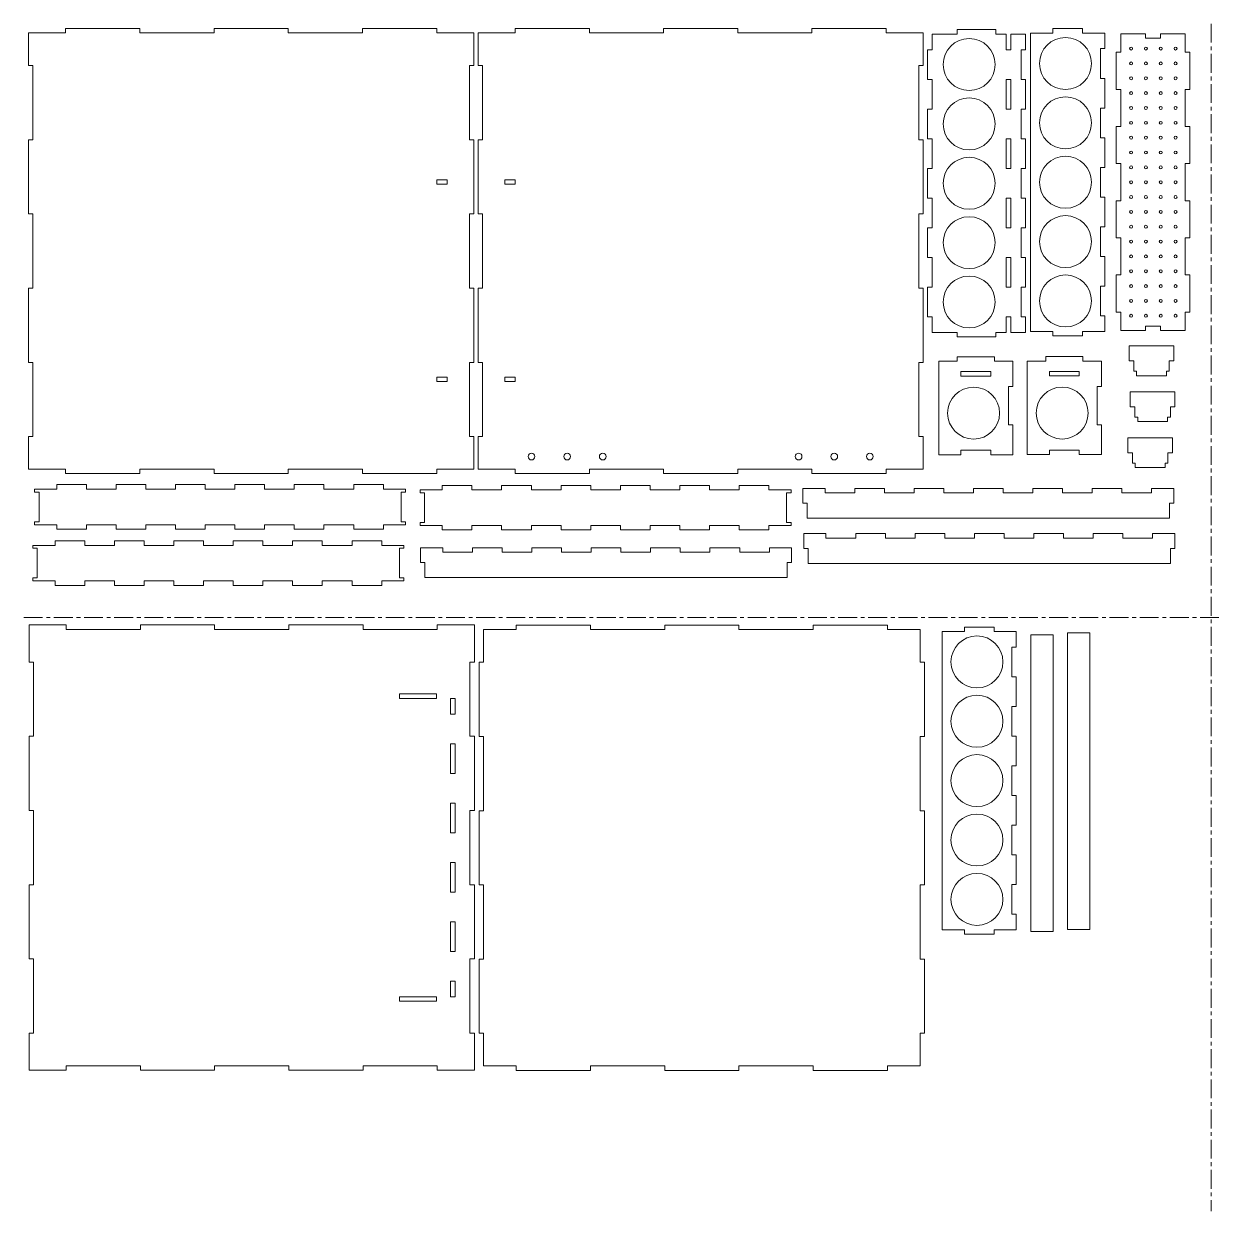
# Model space of a CAD drawing. Header units: millimetres. Extents: x 0 to 1600, y 0 to 800.
# Drawn here: x 0 to 802, y 0 to 800 of the extents above; entities that cross this region are included whole.
import ezdxf

# ---------------------------------------------------------------- set-up
doc = ezdxf.new("R2010")
doc.units = ezdxf.units.MM
doc.linetypes.add('CENTERX2', pattern=[20.32, 12.7, -2.54, 2.54, -2.54])

msp = doc.modelspace()

# ---------------------------------------------------------------- linework, layer by layer
at = {"color": 7, "linetype": 'Continuous', "lineweight": 15}
for p, q in [((28.18, 796.91), (28.18, 793.91)), ((78.18, 796.91), (28.18, 796.91)), ((78.18, 793.91), (78.18, 796.91)), ((128.18, 796.91), (128.18, 793.91)), ((178.18, 796.91), (128.18, 796.91)), ((178.18, 793.91), (178.18, 796.91)), ((228.18, 796.91), (228.18, 793.91)), ((278.18, 796.91), (228.18, 796.91)), ((278.18, 793.91), (278.18, 796.91)), ((331.01, 793.91), (331.01, 796.91)), ((331.01, 796.91), (381.01, 796.91)), ((381.01, 796.91), (381.01, 793.91)), ((431.01, 793.91), (431.01, 796.91)), ((431.01, 796.91), (481.01, 796.91)), ((481.01, 796.91), (481.01, 793.91)), ((531.01, 793.91), (531.01, 796.91)), ((531.01, 796.91), (581.01, 796.91)), ((581.01, 796.91), (581.01, 793.91)), ((628.91, 796.06), (628.91, 793.06)), ((654.91, 796.06), (628.91, 796.06)), ((654.91, 793.06), (654.91, 796.06)), ((693.29, 793.76), (693.29, 796.76)), ((713.29, 796.76), (693.29, 796.76)), ((713.29, 796.76), (713.29, 793.76)), ((28.18, 793.91), (3.18, 793.91)), ((3.18, 793.91), (3.18, 771.91)), ((128.18, 793.91), (78.18, 793.91)), ((228.18, 793.91), (178.18, 793.91)), ((303.18, 793.91), (278.18, 793.91)), ((303.18, 771.91), (303.18, 793.91)), ((306.01, 771.91), (306.01, 793.91)), ((306.01, 793.91), (331.01, 793.91)), ((381.01, 793.91), (431.01, 793.91)), ((481.01, 793.91), (531.01, 793.91)), ((581.01, 793.91), (606.01, 793.91)), ((606.01, 793.91), (606.01, 771.91)), ((611.91, 782.56), (611.91, 793.06)), ((628.91, 793.06), (611.91, 793.06)), ((661.91, 793.06), (654.91, 793.06)), ((661.91, 793.06), (661.91, 782.56)), ((664.91, 782.56), (664.91, 793.06)), ((674.91, 793.06), (664.91, 793.06)), ((674.91, 782.56), (674.91, 793.06)), ((678.29, 793.76), (678.29, 592.76)), ((678.29, 793.76), (693.29, 793.76)), ((713.29, 793.76), (728.29, 793.76)), ((728.29, 783.26), (728.29, 793.76)), ((738.97, 780.79), (738.97, 793.29)), ((755.72, 793.29), (738.97, 793.29)), ((755.72, 793.29), (755.72, 790.29)), ((755.72, 790.29), (765.72, 790.29)), ((765.72, 790.29), (765.72, 793.29)), ((782.47, 793.29), (765.72, 793.29)), ((782.47, 780.79), (782.47, 793.29)), ((608.91, 782.56), (608.91, 762.56)), ((608.91, 782.56), (611.91, 782.56)), ((661.91, 782.56), (664.91, 782.56)), ((674.91, 782.56), (671.91, 782.56)), ((671.91, 782.56), (671.91, 762.56)), ((725.29, 783.26), (728.29, 783.26)), ((725.29, 763.26), (725.29, 783.26)), ((735.97, 780.79), (735.97, 755.79)), ((735.97, 780.79), (738.97, 780.79)), ((785.47, 780.79), (782.47, 780.79)), ((785.47, 755.79), (785.47, 780.79)), ((6.18, 771.91), (3.18, 771.91)), ((6.18, 721.91), (6.18, 771.91)), ((303.18, 771.91), (300.18, 771.91)), ((300.18, 771.91), (300.18, 721.91)), ((306.01, 771.91), (309.01, 771.91)), ((309.01, 771.91), (309.01, 721.91)), ((603.01, 771.91), (606.01, 771.91)), ((603.01, 721.91), (603.01, 771.91)), ((611.91, 762.56), (608.91, 762.56)), ((611.91, 742.56), (611.91, 762.56)), ((664.91, 762.56), (661.91, 762.56)), ((661.91, 762.56), (661.91, 742.56)), ((664.91, 742.56), (664.91, 762.56)), ((671.91, 762.56), (674.91, 762.56)), ((674.91, 742.56), (674.91, 762.56)), ((728.29, 763.26), (725.29, 763.26)), ((728.29, 743.26), (728.29, 763.26)), ((738.97, 755.79), (735.97, 755.79)), ((738.97, 730.79), (738.97, 755.79)), ((782.47, 755.79), (785.47, 755.79)), ((782.47, 730.79), (782.47, 755.79)), ((608.91, 742.56), (608.91, 722.56)), ((608.91, 742.56), (611.91, 742.56)), ((661.91, 742.56), (664.91, 742.56)), ((674.91, 742.56), (671.91, 742.56)), ((671.91, 742.56), (671.91, 722.56)), ((725.29, 743.26), (728.29, 743.26)), ((725.29, 723.26), (725.29, 743.26)), ((735.97, 730.79), (735.97, 705.79)), ((735.97, 730.79), (738.97, 730.79)), ((785.47, 730.79), (782.47, 730.79)), ((785.47, 705.79), (785.47, 730.79)), ((3.18, 721.91), (6.18, 721.91)), ((3.18, 721.91), (3.18, 671.91)), ((300.18, 721.91), (303.18, 721.91)), ((303.18, 671.91), (303.18, 721.91)), ((309.01, 721.91), (306.01, 721.91)), ((306.01, 671.91), (306.01, 721.91)), ((606.01, 721.91), (603.01, 721.91)), ((606.01, 721.91), (606.01, 671.91)), ((611.91, 722.56), (608.91, 722.56)), ((611.91, 702.56), (611.91, 722.56)), ((664.91, 722.56), (661.91, 722.56)), ((661.91, 722.56), (661.91, 702.56)), ((664.91, 702.56), (664.91, 722.56)), ((671.91, 722.56), (674.91, 722.56)), ((674.91, 702.56), (674.91, 722.56)), ((728.29, 723.26), (725.29, 723.26)), ((728.29, 703.26), (728.29, 723.26)), ((738.97, 705.79), (735.97, 705.79)), ((738.97, 680.79), (738.97, 705.79)), ((782.47, 705.79), (785.47, 705.79)), ((782.47, 680.79), (782.47, 705.79)), ((608.91, 702.56), (608.91, 682.56)), ((608.91, 702.56), (611.91, 702.56)), ((661.91, 702.56), (664.91, 702.56)), ((674.91, 702.56), (671.91, 702.56)), ((671.91, 702.56), (671.91, 682.56)), ((725.29, 703.26), (728.29, 703.26)), ((725.29, 683.26), (725.29, 703.26)), ((278.18, 694.91), (285.18, 694.91)), ((278.18, 691.91), (278.18, 694.91)), ((285.18, 691.91), (278.18, 691.91)), ((285.18, 694.91), (285.18, 691.91)), ((331.01, 694.91), (324.01, 694.91)), ((324.01, 694.91), (324.01, 691.91)), ((324.01, 691.91), (331.01, 691.91)), ((331.01, 691.91), (331.01, 694.91)), ((611.91, 682.56), (608.91, 682.56)), ((611.91, 662.56), (611.91, 682.56)), ((664.91, 682.56), (661.91, 682.56)), ((661.91, 682.56), (661.91, 662.56)), ((664.91, 662.56), (664.91, 682.56)), ((671.91, 682.56), (674.91, 682.56)), ((674.91, 662.56), (674.91, 682.56)), ((728.29, 683.26), (725.29, 683.26)), ((728.29, 663.26), (728.29, 683.26)), ((735.97, 680.79), (735.97, 655.79)), ((735.97, 680.79), (738.97, 680.79)), ((785.47, 680.79), (782.47, 680.79)), ((785.47, 655.79), (785.47, 680.79)), ((6.18, 671.91), (3.18, 671.91)), ((6.18, 621.91), (6.18, 671.91)), ((303.18, 671.91), (300.18, 671.91)), ((300.18, 671.91), (300.18, 621.91)), ((306.01, 671.91), (309.01, 671.91)), ((309.01, 671.91), (309.01, 621.91)), ((603.01, 671.91), (606.01, 671.91)), ((603.01, 621.91), (603.01, 671.91)), ((608.91, 662.56), (608.91, 642.56)), ((608.91, 662.56), (611.91, 662.56)), ((661.91, 662.56), (664.91, 662.56)), ((674.91, 662.56), (671.91, 662.56)), ((671.91, 662.56), (671.91, 642.56)), ((725.29, 663.26), (728.29, 663.26)), ((725.29, 643.26), (725.29, 663.26)), ((738.97, 655.79), (735.97, 655.79)), ((738.97, 630.79), (738.97, 655.79)), ((782.47, 655.79), (785.47, 655.79)), ((782.47, 630.79), (782.47, 655.79)), ((611.91, 642.56), (608.91, 642.56)), ((611.91, 622.56), (611.91, 642.56)), ((664.91, 642.56), (661.91, 642.56)), ((661.91, 642.56), (661.91, 622.56)), ((664.91, 622.56), (664.91, 642.56)), ((671.91, 642.56), (674.91, 642.56)), ((674.91, 622.56), (674.91, 642.56)), ((728.29, 643.26), (725.29, 643.26)), ((728.29, 623.26), (728.29, 643.26)), ((735.97, 630.79), (735.97, 605.79)), ((735.97, 630.79), (738.97, 630.79)), ((785.47, 630.79), (782.47, 630.79)), ((785.47, 605.79), (785.47, 630.79)), ((3.18, 621.91), (6.18, 621.91)), ((3.18, 621.91), (3.18, 571.91)), ((300.18, 621.91), (303.18, 621.91)), ((303.18, 571.91), (303.18, 621.91)), ((309.01, 621.91), (306.01, 621.91)), ((306.01, 571.91), (306.01, 621.91)), ((606.01, 621.91), (603.01, 621.91)), ((606.01, 621.91), (606.01, 571.91)), ((608.91, 622.56), (608.91, 602.56)), ((608.91, 622.56), (611.91, 622.56)), ((661.91, 622.56), (664.91, 622.56)), ((674.91, 622.56), (671.91, 622.56)), ((671.91, 622.56), (671.91, 602.56)), ((725.29, 623.26), (728.29, 623.26)), ((725.29, 603.26), (725.29, 623.26)), ((611.91, 602.56), (608.91, 602.56)), ((611.91, 592.06), (611.91, 602.56)), ((664.91, 602.56), (661.91, 602.56)), ((661.91, 602.56), (661.91, 592.06)), ((664.91, 592.06), (664.91, 602.56)), ((671.91, 602.56), (674.91, 602.56)), ((674.91, 592.06), (674.91, 602.56)), ((728.29, 603.26), (725.29, 603.26)), ((728.29, 592.76), (728.29, 603.26)), ((738.97, 605.79), (735.97, 605.79)), ((738.97, 593.29), (738.97, 605.79)), ((782.47, 605.79), (785.47, 605.79)), ((782.47, 593.29), (782.47, 605.79)), ((755.72, 596.29), (765.72, 596.29)), ((755.72, 593.29), (755.72, 596.29)), ((765.72, 596.29), (765.72, 593.29)), ((628.91, 592.06), (611.91, 592.06)), ((628.91, 589.06), (628.91, 592.06)), ((628.91, 589.06), (654.91, 589.06)), ((654.91, 592.06), (654.91, 589.06)), ((661.91, 592.06), (654.91, 592.06)), ((674.91, 592.06), (664.91, 592.06)), ((678.29, 592.76), (693.29, 592.76)), ((693.29, 592.76), (693.29, 589.76)), ((693.29, 589.76), (713.29, 589.76)), ((713.29, 592.76), (728.29, 592.76)), ((713.29, 589.76), (713.29, 592.76)), ((738.97, 593.29), (755.72, 593.29)), ((765.72, 593.29), (782.47, 593.29)), ((774.74, 582.93), (744.74, 582.93)), ((744.74, 582.93), (744.74, 572.93)), ((774.74, 572.93), (774.74, 582.93)), ((6.18, 571.91), (3.18, 571.91)), ((6.18, 521.91), (6.18, 571.91)), ((303.18, 571.91), (300.18, 571.91)), ((300.18, 571.91), (300.18, 521.91)), ((306.01, 571.91), (309.01, 571.91)), ((309.01, 571.91), (309.01, 521.91)), ((603.01, 571.91), (606.01, 571.91)), ((603.01, 521.91), (603.01, 571.91)), ((628.88, 572.7), (616.38, 572.7)), ((616.38, 572.7), (616.38, 509.7)), ((628.88, 575.7), (628.88, 572.7)), ((653.88, 575.7), (628.88, 575.7)), ((653.88, 572.7), (653.88, 575.7)), ((666.38, 572.7), (653.88, 572.7)), ((666.38, 555.7), (666.38, 572.7)), ((688.54, 572.74), (676.04, 572.74)), ((676.04, 572.74), (676.04, 509.74)), ((688.54, 575.74), (688.54, 572.74)), ((713.54, 575.74), (688.54, 575.74)), ((713.54, 572.74), (713.54, 575.74)), ((726.04, 572.74), (713.54, 572.74)), ((726.04, 555.74), (726.04, 572.74)), ((747.74, 572.93), (744.74, 572.93)), ((747.74, 565.93), (747.74, 572.93)), ((771.74, 572.93), (774.74, 572.93)), ((771.74, 565.93), (771.74, 572.93)), ((278.18, 561.91), (285.18, 561.91)), ((278.18, 558.91), (278.18, 561.91)), ((285.18, 561.91), (285.18, 558.91)), ((331.01, 561.91), (324.01, 561.91)), ((324.01, 561.91), (324.01, 558.91)), ((331.01, 558.91), (331.01, 561.91)), ((631.38, 565.7), (651.38, 565.7)), ((631.38, 562.7), (631.38, 565.7)), ((651.38, 562.7), (631.38, 562.7)), ((651.38, 565.7), (651.38, 562.7)), ((691.04, 565.74), (711.04, 565.74)), ((691.04, 562.74), (691.04, 565.74)), ((711.04, 562.74), (691.04, 562.74)), ((711.04, 565.74), (711.04, 562.74)), ((747.74, 565.93), (749.74, 565.93)), ((749.74, 565.93), (749.74, 562.93)), ((749.74, 562.93), (769.74, 562.93)), ((769.74, 565.93), (771.74, 565.93)), ((769.74, 562.93), (769.74, 565.93)), ((285.18, 558.91), (278.18, 558.91)), ((324.01, 558.91), (331.01, 558.91)), ((663.38, 555.7), (666.38, 555.7)), ((663.38, 529.7), (663.38, 555.7)), ((723.04, 555.74), (726.04, 555.74)), ((723.04, 529.74), (723.04, 555.74)), ((775.47, 551.98), (745.47, 551.98)), ((745.47, 551.98), (745.47, 541.98)), ((775.47, 541.98), (775.47, 551.98)), ((748.47, 541.98), (745.47, 541.98)), ((748.47, 534.98), (748.47, 541.98)), ((772.47, 541.98), (775.47, 541.98)), ((772.47, 534.98), (772.47, 541.98)), ((666.38, 529.7), (663.38, 529.7)), ((666.38, 509.7), (666.38, 529.7)), ((726.04, 529.74), (723.04, 529.74)), ((726.04, 509.74), (726.04, 529.74)), ((748.47, 534.98), (750.47, 534.98)), ((750.47, 534.98), (750.47, 531.98)), ((750.47, 531.98), (770.47, 531.98)), ((770.47, 534.98), (772.47, 534.98)), ((770.47, 531.98), (770.47, 534.98)), ((3.18, 521.91), (3.18, 499.91)), ((3.18, 521.91), (6.18, 521.91)), ((300.18, 521.91), (303.18, 521.91)), ((303.18, 499.91), (303.18, 521.91)), ((309.01, 521.91), (306.01, 521.91)), ((306.01, 499.91), (306.01, 521.91)), ((606.01, 521.91), (603.01, 521.91)), ((606.01, 521.91), (606.01, 499.91)), ((773.84, 521), (743.84, 521)), ((743.84, 521), (743.84, 511)), ((773.84, 511), (773.84, 521)), ((616.38, 509.7), (631.38, 509.7)), ((631.38, 512.7), (651.38, 512.7)), ((631.38, 509.7), (631.38, 512.7)), ((651.38, 512.7), (651.38, 509.7)), ((651.38, 509.7), (666.38, 509.7)), ((676.04, 509.74), (691.04, 509.74)), ((691.04, 512.74), (711.04, 512.74)), ((691.04, 509.74), (691.04, 512.74)), ((711.04, 512.74), (711.04, 509.74)), ((711.04, 509.74), (726.04, 509.74)), ((746.84, 511), (743.84, 511)), ((746.84, 504), (746.84, 511)), ((770.84, 511), (773.84, 511)), ((770.84, 504), (770.84, 511)), ((28.18, 499.91), (3.18, 499.91)), ((28.18, 496.91), (28.18, 499.91)), ((128.18, 499.91), (78.18, 499.91)), ((78.18, 499.91), (78.18, 496.91)), ((128.18, 496.91), (128.18, 499.91)), ((228.18, 499.91), (178.18, 499.91)), ((178.18, 499.91), (178.18, 496.91)), ((228.18, 496.91), (228.18, 499.91)), ((303.18, 499.91), (278.18, 499.91)), ((278.18, 499.91), (278.18, 496.91)), ((306.01, 499.91), (331.01, 499.91)), ((331.01, 499.91), (331.01, 496.91)), ((381.01, 499.91), (431.01, 499.91)), ((381.01, 496.91), (381.01, 499.91)), ((431.01, 499.91), (431.01, 496.91)), ((481.01, 499.91), (531.01, 499.91)), ((481.01, 496.91), (481.01, 499.91)), ((531.01, 499.91), (531.01, 496.91)), ((581.01, 499.91), (606.01, 499.91)), ((581.01, 496.91), (581.01, 499.91)), ((746.84, 504), (748.84, 504)), ((748.84, 504), (748.84, 501)), ((748.84, 501), (768.84, 501)), ((768.84, 504), (770.84, 504)), ((768.84, 501), (768.84, 504)), ((22.24, 489.5), (22.24, 486.5)), ((42.24, 489.5), (22.24, 489.5)), ((28.18, 496.91), (78.18, 496.91)), ((42.24, 486.5), (42.24, 489.5)), ((62.24, 489.5), (62.24, 486.5)), ((82.24, 489.5), (62.24, 489.5)), ((82.24, 486.5), (82.24, 489.5)), ((102.24, 489.5), (102.24, 486.5)), ((122.24, 489.5), (102.24, 489.5)), ((122.24, 486.5), (122.24, 489.5)), ((128.18, 496.91), (178.18, 496.91)), ((142.24, 489.5), (142.24, 486.5)), ((162.24, 489.5), (142.24, 489.5)), ((162.24, 486.5), (162.24, 489.5)), ((182.24, 489.5), (182.24, 486.5)), ((202.24, 489.5), (182.24, 489.5)), ((202.24, 486.5), (202.24, 489.5)), ((222.24, 489.5), (222.24, 486.5)), ((242.24, 489.5), (222.24, 489.5)), ((228.18, 496.91), (278.18, 496.91)), ((242.24, 486.5), (242.24, 489.5)), ((381.01, 496.91), (331.01, 496.91)), ((481.01, 496.91), (431.01, 496.91)), ((581.01, 496.91), (531.01, 496.91)), ((7.24, 486.5), (7.24, 484.5)), ((22.24, 486.5), (7.24, 486.5)), ((10.24, 484.5), (7.24, 484.5)), ((10.24, 464.5), (10.24, 484.5)), ((62.24, 486.5), (42.24, 486.5)), ((102.24, 486.5), (82.24, 486.5)), ((142.24, 486.5), (122.24, 486.5)), ((182.24, 486.5), (162.24, 486.5)), ((222.24, 486.5), (202.24, 486.5)), ((257.24, 486.5), (242.24, 486.5)), ((254.24, 484.5), (257.24, 484.5)), ((254.24, 464.5), (254.24, 484.5)), ((257.24, 484.5), (257.24, 486.5)), ((266.93, 486.03), (266.93, 484.03)), ((281.93, 486.03), (266.93, 486.03)), ((269.93, 484.03), (266.93, 484.03)), ((269.93, 464.03), (269.93, 484.03)), ((281.93, 489.03), (281.93, 486.03)), ((301.93, 489.03), (281.93, 489.03)), ((301.93, 486.03), (301.93, 489.03)), ((321.93, 486.03), (301.93, 486.03)), ((321.93, 489.03), (321.93, 486.03)), ((341.93, 489.03), (321.93, 489.03)), ((341.93, 486.03), (341.93, 489.03)), ((361.93, 486.03), (341.93, 486.03)), ((361.93, 489.03), (361.93, 486.03)), ((381.93, 489.03), (361.93, 489.03)), ((381.93, 486.03), (381.93, 489.03)), ((401.93, 486.03), (381.93, 486.03)), ((401.93, 489.03), (401.93, 486.03)), ((421.93, 489.03), (401.93, 489.03)), ((421.93, 486.03), (421.93, 489.03)), ((441.93, 486.03), (421.93, 486.03)), ((441.93, 489.03), (441.93, 486.03)), ((461.93, 489.03), (441.93, 489.03)), ((461.93, 486.03), (461.93, 489.03)), ((481.93, 486.03), (461.93, 486.03)), ((481.93, 489.03), (481.93, 486.03)), ((501.93, 489.03), (481.93, 489.03)), ((501.93, 486.03), (501.93, 489.03)), ((516.93, 486.03), (501.93, 486.03)), ((513.93, 484.03), (516.93, 484.03)), ((513.93, 464.03), (513.93, 484.03)), ((516.93, 484.03), (516.93, 486.03)), ((524.78, 486.92), (524.78, 476.92)), ((539.78, 486.92), (524.78, 486.92)), ((539.78, 486.92), (539.78, 483.92)), ((539.78, 483.92), (559.78, 483.92)), ((559.78, 483.92), (559.78, 486.92)), ((579.78, 486.92), (559.78, 486.92)), ((579.78, 486.92), (579.78, 483.92)), ((579.78, 483.92), (599.78, 483.92)), ((599.78, 483.92), (599.78, 486.92)), ((619.78, 486.92), (599.78, 486.92)), ((619.78, 486.92), (619.78, 483.92)), ((619.78, 483.92), (639.78, 483.92)), ((639.78, 483.92), (639.78, 486.92)), ((659.78, 486.92), (639.78, 486.92)), ((659.78, 486.92), (659.78, 483.92)), ((659.78, 483.92), (679.78, 483.92)), ((679.78, 483.92), (679.78, 486.92)), ((699.78, 486.92), (679.78, 486.92)), ((699.78, 486.92), (699.78, 483.92)), ((699.78, 483.92), (719.78, 483.92)), ((719.78, 483.92), (719.78, 486.92)), ((739.78, 486.92), (719.78, 486.92)), ((739.78, 486.92), (739.78, 483.92)), ((739.78, 483.92), (759.78, 483.92)), ((759.78, 483.92), (759.78, 486.92)), ((774.78, 486.92), (759.78, 486.92)), ((774.78, 476.92), (774.78, 486.92)), ((527.78, 476.92), (524.78, 476.92)), ((527.78, 466.92), (527.78, 476.92)), ((774.78, 476.92), (771.78, 476.92)), ((771.78, 476.92), (771.78, 466.92)), ((527.78, 466.92), (771.78, 466.92)), ((7.24, 464.5), (7.24, 462.5)), ((7.24, 464.5), (10.24, 464.5)), ((22.24, 462.5), (7.24, 462.5)), ((22.24, 459.5), (22.24, 462.5)), ((22.24, 459.5), (42.24, 459.5)), ((62.24, 462.5), (42.24, 462.5)), ((42.24, 462.5), (42.24, 459.5)), ((62.24, 459.5), (62.24, 462.5)), ((62.24, 459.5), (82.24, 459.5)), ((102.24, 462.5), (82.24, 462.5)), ((82.24, 462.5), (82.24, 459.5)), ((102.24, 459.5), (102.24, 462.5)), ((102.24, 459.5), (122.24, 459.5)), ((142.24, 462.5), (122.24, 462.5)), ((122.24, 462.5), (122.24, 459.5)), ((142.24, 459.5), (142.24, 462.5)), ((142.24, 459.5), (162.24, 459.5)), ((182.24, 462.5), (162.24, 462.5)), ((162.24, 462.5), (162.24, 459.5)), ((182.24, 459.5), (182.24, 462.5)), ((182.24, 459.5), (202.24, 459.5)), ((222.24, 462.5), (202.24, 462.5)), ((202.24, 462.5), (202.24, 459.5)), ((222.24, 459.5), (222.24, 462.5)), ((222.24, 459.5), (242.24, 459.5)), ((257.24, 462.5), (242.24, 462.5)), ((242.24, 462.5), (242.24, 459.5)), ((257.24, 464.5), (254.24, 464.5)), ((257.24, 462.5), (257.24, 464.5)), ((266.93, 464.03), (266.93, 462.03)), ((266.93, 464.03), (269.93, 464.03)), ((281.93, 462.03), (266.93, 462.03)), ((281.93, 459.03), (281.93, 462.03)), ((281.93, 459.03), (301.93, 459.03)), ((321.93, 462.03), (301.93, 462.03)), ((301.93, 462.03), (301.93, 459.03)), ((321.93, 459.03), (321.93, 462.03)), ((321.93, 459.03), (341.93, 459.03)), ((361.93, 462.03), (341.93, 462.03)), ((341.93, 462.03), (341.93, 459.03)), ((361.93, 459.03), (361.93, 462.03)), ((361.93, 459.03), (381.93, 459.03)), ((401.93, 462.03), (381.93, 462.03)), ((381.93, 462.03), (381.93, 459.03)), ((401.93, 459.03), (401.93, 462.03)), ((401.93, 459.03), (421.93, 459.03)), ((441.93, 462.03), (421.93, 462.03)), ((421.93, 462.03), (421.93, 459.03)), ((441.93, 459.03), (441.93, 462.03)), ((441.93, 459.03), (461.93, 459.03)), ((481.93, 462.03), (461.93, 462.03)), ((461.93, 462.03), (461.93, 459.03)), ((481.93, 459.03), (481.93, 462.03)), ((481.93, 459.03), (501.93, 459.03)), ((516.93, 462.03), (501.93, 462.03)), ((501.93, 462.03), (501.93, 459.03)), ((516.93, 464.03), (513.93, 464.03)), ((516.93, 462.03), (516.93, 464.03)), ((21.11, 451.62), (21.11, 448.62)), ((41.11, 451.62), (21.11, 451.62)), ((41.11, 448.62), (41.11, 451.62)), ((61.11, 451.62), (61.11, 448.62)), ((81.11, 451.62), (61.11, 451.62)), ((81.11, 448.62), (81.11, 451.62)), ((101.11, 451.62), (101.11, 448.62)), ((121.11, 451.62), (101.11, 451.62)), ((121.11, 448.62), (121.11, 451.62)), ((141.11, 451.62), (141.11, 448.62)), ((161.11, 451.62), (141.11, 451.62)), ((161.11, 448.62), (161.11, 451.62)), ((181.11, 451.62), (181.11, 448.62)), ((201.11, 451.62), (181.11, 451.62)), ((201.11, 448.62), (201.11, 451.62)), ((221.11, 451.62), (221.11, 448.62)), ((241.11, 451.62), (221.11, 451.62)), ((241.11, 448.62), (241.11, 451.62)), ((525.43, 456.49), (525.43, 446.49)), ((540.43, 456.49), (525.43, 456.49)), ((540.43, 456.49), (540.43, 453.49)), ((540.43, 453.49), (560.43, 453.49)), ((560.43, 453.49), (560.43, 456.49)), ((580.43, 456.49), (560.43, 456.49)), ((580.43, 456.49), (580.43, 453.49)), ((580.43, 453.49), (600.43, 453.49)), ((600.43, 453.49), (600.43, 456.49)), ((620.43, 456.49), (600.43, 456.49)), ((620.43, 456.49), (620.43, 453.49)), ((620.43, 453.49), (640.43, 453.49)), ((640.43, 453.49), (640.43, 456.49)), ((660.43, 456.49), (640.43, 456.49)), ((660.43, 456.49), (660.43, 453.49)), ((660.43, 453.49), (680.43, 453.49)), ((680.43, 453.49), (680.43, 456.49)), ((700.43, 456.49), (680.43, 456.49)), ((700.43, 456.49), (700.43, 453.49)), ((700.43, 453.49), (720.43, 453.49)), ((720.43, 453.49), (720.43, 456.49)), ((740.43, 456.49), (720.43, 456.49)), ((740.43, 456.49), (740.43, 453.49)), ((740.43, 453.49), (760.43, 453.49)), ((760.43, 453.49), (760.43, 456.49)), ((775.43, 456.49), (760.43, 456.49)), ((775.43, 446.49), (775.43, 456.49)), ((6.11, 448.62), (6.11, 446.62)), ((21.11, 448.62), (6.11, 448.62)), ((9.11, 446.62), (6.11, 446.62)), ((9.11, 426.62), (9.11, 446.62)), ((61.11, 448.62), (41.11, 448.62)), ((101.11, 448.62), (81.11, 448.62)), ((141.11, 448.62), (121.11, 448.62)), ((181.11, 448.62), (161.11, 448.62)), ((221.11, 448.62), (201.11, 448.62)), ((256.11, 448.62), (241.11, 448.62)), ((253.11, 446.62), (256.11, 446.62)), ((253.11, 426.62), (253.11, 446.62)), ((256.11, 446.62), (256.11, 448.62)), ((267.28, 446.95), (267.28, 436.95)), ((282.28, 446.95), (267.28, 446.95)), ((282.28, 446.95), (282.28, 443.95)), ((282.28, 443.95), (302.28, 443.95)), ((302.28, 443.95), (302.28, 446.95)), ((322.28, 446.95), (302.28, 446.95)), ((322.28, 446.95), (322.28, 443.95)), ((322.28, 443.95), (342.28, 443.95)), ((342.28, 443.95), (342.28, 446.95)), ((362.28, 446.95), (342.28, 446.95)), ((362.28, 446.95), (362.28, 443.95)), ((362.28, 443.95), (382.28, 443.95)), ((382.28, 443.95), (382.28, 446.95)), ((402.28, 446.95), (382.28, 446.95)), ((402.28, 446.95), (402.28, 443.95)), ((402.28, 443.95), (422.28, 443.95)), ((422.28, 443.95), (422.28, 446.95)), ((442.28, 446.95), (422.28, 446.95)), ((442.28, 446.95), (442.28, 443.95)), ((442.28, 443.95), (462.28, 443.95)), ((462.28, 443.95), (462.28, 446.95)), ((482.28, 446.95), (462.28, 446.95)), ((482.28, 446.95), (482.28, 443.95)), ((482.28, 443.95), (502.28, 443.95)), ((502.28, 443.95), (502.28, 446.95)), ((517.28, 446.95), (502.28, 446.95)), ((517.28, 436.95), (517.28, 446.95)), ((528.43, 446.49), (525.43, 446.49)), ((528.43, 436.49), (528.43, 446.49)), ((775.43, 446.49), (772.43, 446.49)), ((772.43, 446.49), (772.43, 436.49)), ((270.28, 436.95), (267.28, 436.95)), ((270.28, 426.95), (270.28, 436.95)), ((517.28, 436.95), (514.28, 436.95)), ((514.28, 436.95), (514.28, 426.95)), ((528.43, 436.49), (772.43, 436.49)), ((6.11, 426.62), (6.11, 424.62)), ((6.11, 426.62), (9.11, 426.62)), ((256.11, 426.62), (253.11, 426.62)), ((256.11, 424.62), (256.11, 426.62)), ((270.28, 426.95), (514.28, 426.95)), ((21.11, 424.62), (6.11, 424.62)), ((21.11, 421.62), (21.11, 424.62)), ((21.11, 421.62), (41.11, 421.62)), ((61.11, 424.62), (41.11, 424.62)), ((41.11, 424.62), (41.11, 421.62)), ((61.11, 421.62), (61.11, 424.62)), ((61.11, 421.62), (81.11, 421.62)), ((101.11, 424.62), (81.11, 424.62)), ((81.11, 424.62), (81.11, 421.62)), ((101.11, 421.62), (101.11, 424.62)), ((101.11, 421.62), (121.11, 421.62)), ((141.11, 424.62), (121.11, 424.62)), ((121.11, 424.62), (121.11, 421.62)), ((141.11, 421.62), (141.11, 424.62)), ((141.11, 421.62), (161.11, 421.62)), ((181.11, 424.62), (161.11, 424.62)), ((161.11, 424.62), (161.11, 421.62)), ((181.11, 421.62), (181.11, 424.62)), ((181.11, 421.62), (201.11, 421.62)), ((221.11, 424.62), (201.11, 424.62)), ((201.11, 424.62), (201.11, 421.62)), ((221.11, 421.62), (221.11, 424.62)), ((221.11, 421.62), (241.11, 421.62)), ((256.11, 424.62), (241.11, 424.62)), ((241.11, 424.62), (241.11, 421.62)), ((3.53, 394.98), (3.53, 369.98)), ((28.53, 394.98), (3.53, 394.98)), ((28.53, 391.98), (28.53, 394.98)), ((78.53, 394.98), (78.53, 391.98)), ((128.53, 394.98), (78.53, 394.98)), ((128.53, 391.98), (128.53, 394.98)), ((178.53, 394.98), (178.53, 391.98)), ((228.53, 394.98), (178.53, 394.98)), ((228.53, 391.98), (228.53, 394.98)), ((278.53, 394.98), (278.53, 391.98)), ((303.53, 394.98), (278.53, 394.98)), ((303.53, 369.98), (303.53, 394.98)), ((331.79, 394.85), (331.79, 391.85)), ((381.79, 394.85), (331.79, 394.85)), ((381.79, 391.85), (381.79, 394.85)), ((431.79, 394.85), (431.79, 391.85)), ((481.79, 394.85), (431.79, 394.85)), ((481.79, 391.85), (481.79, 394.85)), ((531.79, 394.85), (531.79, 391.85)), ((581.79, 394.85), (531.79, 394.85)), ((581.79, 391.85), (581.79, 394.85)), ((633.64, 390.59), (633.64, 393.59)), ((653.64, 393.59), (633.64, 393.59)), ((653.64, 393.59), (653.64, 390.59)), ((78.53, 391.98), (28.53, 391.98)), ((178.53, 391.98), (128.53, 391.98)), ((278.53, 391.98), (228.53, 391.98)), ((309.79, 369.85), (309.79, 391.85)), ((331.79, 391.85), (309.79, 391.85)), ((431.79, 391.85), (381.79, 391.85)), ((531.79, 391.85), (481.79, 391.85)), ((603.79, 391.85), (581.79, 391.85)), ((603.79, 391.85), (603.79, 369.85)), ((618.64, 390.59), (618.64, 189.59)), ((618.64, 390.59), (633.64, 390.59)), ((653.64, 390.59), (668.64, 390.59)), ((668.64, 380.09), (668.64, 390.59)), ((678.44, 388.36), (678.44, 188.36)), ((693.44, 388.36), (678.44, 388.36)), ((693.44, 188.36), (693.44, 388.36)), ((703.09, 389.68), (703.09, 189.68)), ((718.09, 389.68), (703.09, 389.68)), ((718.09, 189.68), (718.09, 389.68)), ((665.64, 380.09), (668.64, 380.09)), ((665.64, 360.09), (665.64, 380.09)), ((6.53, 369.98), (3.53, 369.98)), ((6.53, 319.98), (6.53, 369.98)), ((300.53, 369.98), (303.53, 369.98)), ((300.53, 319.98), (300.53, 369.98)), ((306.79, 369.85), (306.79, 319.85)), ((306.79, 369.85), (309.79, 369.85)), ((603.79, 369.85), (606.79, 369.85)), ((606.79, 319.85), (606.79, 369.85)), ((668.64, 360.09), (665.64, 360.09)), ((668.64, 340.09), (668.64, 360.09)), ((253.03, 348.48), (278.03, 348.48)), ((253.03, 345.48), (253.03, 348.48)), ((278.03, 345.48), (253.03, 345.48)), ((278.03, 348.48), (278.03, 345.48)), ((287.53, 334.98), (287.53, 345.48)), ((287.53, 345.48), (290.53, 345.48)), ((290.53, 345.48), (290.53, 334.98)), ((665.64, 340.09), (668.64, 340.09)), ((665.64, 320.09), (665.64, 340.09)), ((290.53, 334.98), (287.53, 334.98)), ((3.53, 319.98), (3.53, 269.98)), ((3.53, 319.98), (6.53, 319.98)), ((287.53, 294.98), (287.53, 314.98)), ((287.53, 314.98), (290.53, 314.98)), ((290.53, 314.98), (290.53, 294.98)), ((303.53, 319.98), (300.53, 319.98)), ((303.53, 269.98), (303.53, 319.98)), ((309.79, 319.85), (306.79, 319.85)), ((309.79, 269.85), (309.79, 319.85)), ((606.79, 319.85), (603.79, 319.85)), ((603.79, 319.85), (603.79, 269.85)), ((668.64, 320.09), (665.64, 320.09)), ((668.64, 300.09), (668.64, 320.09)), ((665.64, 300.09), (668.64, 300.09)), ((665.64, 280.09), (665.64, 300.09)), ((290.53, 294.98), (287.53, 294.98)), ((287.53, 254.98), (287.53, 274.98)), ((287.53, 274.98), (290.53, 274.98)), ((290.53, 274.98), (290.53, 254.98)), ((668.64, 280.09), (665.64, 280.09)), ((668.64, 260.09), (668.64, 280.09)), ((6.53, 269.98), (3.53, 269.98)), ((6.53, 219.98), (6.53, 269.98)), ((300.53, 269.98), (303.53, 269.98)), ((300.53, 219.98), (300.53, 269.98)), ((306.79, 269.85), (309.79, 269.85)), ((306.79, 269.85), (306.79, 219.85)), ((603.79, 269.85), (606.79, 269.85)), ((606.79, 219.85), (606.79, 269.85)), ((665.64, 260.09), (668.64, 260.09)), ((665.64, 240.09), (665.64, 260.09)), ((290.53, 254.98), (287.53, 254.98)), ((287.53, 234.98), (290.53, 234.98)), ((287.53, 214.98), (287.53, 234.98)), ((290.53, 234.98), (290.53, 214.98)), ((668.64, 240.09), (665.64, 240.09)), ((668.64, 220.09), (668.64, 240.09)), ((3.53, 219.98), (3.53, 169.98)), ((3.53, 219.98), (6.53, 219.98)), ((303.53, 219.98), (300.53, 219.98)), ((303.53, 169.98), (303.53, 219.98)), ((309.79, 219.85), (306.79, 219.85)), ((309.79, 169.85), (309.79, 219.85)), ((606.79, 219.85), (603.79, 219.85)), ((603.79, 219.85), (603.79, 169.85)), ((665.64, 220.09), (668.64, 220.09)), ((665.64, 200.09), (665.64, 220.09)), ((290.53, 214.98), (287.53, 214.98)), ((287.53, 194.98), (290.53, 194.98)), ((287.53, 174.98), (287.53, 194.98)), ((290.53, 194.98), (290.53, 174.98)), ((668.64, 200.09), (665.64, 200.09)), ((668.64, 189.59), (668.64, 200.09)), ((618.64, 189.59), (633.64, 189.59)), ((633.64, 189.59), (633.64, 186.59)), ((633.64, 186.59), (653.64, 186.59)), ((653.64, 189.59), (668.64, 189.59)), ((653.64, 186.59), (653.64, 189.59)), ((678.44, 188.36), (693.44, 188.36)), ((703.09, 189.68), (718.09, 189.68)), ((6.53, 169.98), (3.53, 169.98)), ((6.53, 119.98), (6.53, 169.98)), ((290.53, 174.98), (287.53, 174.98)), ((300.53, 169.98), (303.53, 169.98)), ((300.53, 119.98), (300.53, 169.98)), ((306.79, 169.85), (309.79, 169.85)), ((306.79, 169.85), (306.79, 119.85)), ((603.79, 169.85), (606.79, 169.85)), ((606.79, 119.85), (606.79, 169.85)), ((287.53, 154.98), (290.53, 154.98)), ((287.53, 144.48), (287.53, 154.98)), ((290.53, 154.98), (290.53, 144.48)), ((253.03, 144.48), (278.03, 144.48)), ((253.03, 141.48), (253.03, 144.48)), ((278.03, 144.48), (278.03, 141.48)), ((290.53, 144.48), (287.53, 144.48)), ((278.03, 141.48), (253.03, 141.48)), ((3.53, 119.98), (3.53, 94.98)), ((3.53, 119.98), (6.53, 119.98)), ((303.53, 119.98), (300.53, 119.98)), ((303.53, 94.98), (303.53, 119.98)), ((309.79, 119.85), (306.79, 119.85)), ((309.79, 97.85), (309.79, 119.85)), ((606.79, 119.85), (603.79, 119.85)), ((603.79, 119.85), (603.79, 97.85)), ((78.53, 97.98), (28.53, 97.98)), ((28.53, 97.98), (28.53, 94.98)), ((78.53, 94.98), (78.53, 97.98)), ((178.53, 97.98), (128.53, 97.98)), ((128.53, 97.98), (128.53, 94.98)), ((178.53, 94.98), (178.53, 97.98)), ((278.53, 97.98), (228.53, 97.98)), ((228.53, 97.98), (228.53, 94.98)), ((278.53, 94.98), (278.53, 97.98)), ((331.79, 97.85), (309.79, 97.85)), ((331.79, 94.85), (331.79, 97.85)), ((431.79, 97.85), (381.79, 97.85)), ((381.79, 97.85), (381.79, 94.85)), ((431.79, 94.85), (431.79, 97.85)), ((531.79, 97.85), (481.79, 97.85)), ((481.79, 97.85), (481.79, 94.85)), ((531.79, 94.85), (531.79, 97.85)), ((603.79, 97.85), (581.79, 97.85)), ((581.79, 97.85), (581.79, 94.85)), ((3.53, 94.98), (28.53, 94.98)), ((78.53, 94.98), (128.53, 94.98)), ((178.53, 94.98), (228.53, 94.98)), ((278.53, 94.98), (303.53, 94.98)), ((331.79, 94.85), (381.79, 94.85)), ((431.79, 94.85), (481.79, 94.85)), ((531.79, 94.85), (581.79, 94.85))]:
    msp.add_line(p, q, dxfattribs=at)
at = {"color": 7, "linetype": 'CENTERX2', "lineweight": 0}
for p, q in [((800, 800), (800, 0)), ((0, 400), (1600, 400))]:
    msp.add_line(p, q, dxfattribs=at)
at = {"color": 7, "linetype": 'Continuous', "lineweight": 15}
for centre, radius in [((636.91, 772.56), 17.5), ((701.79, 773.26), 17.5), ((745.97, 783.29), 1), ((755.97, 783.29), 1), ((765.97, 783.29), 1), ((775.97, 783.29), 1), ((745.97, 773.29), 1), ((755.97, 773.29), 1), ((765.97, 773.29), 1), ((775.97, 773.29), 1), ((745.97, 763.29), 1), ((755.97, 763.29), 1), ((765.97, 763.29), 1), ((775.97, 763.29), 1), ((745.97, 753.29), 1), ((755.97, 753.29), 1), ((765.97, 753.29), 1), ((775.97, 753.29), 1), ((636.91, 732.56), 17.5), ((701.79, 733.26), 17.5), ((745.97, 743.29), 1), ((755.97, 743.29), 1), ((765.97, 743.29), 1), ((775.97, 743.29), 1), ((745.97, 733.29), 1), ((755.97, 733.29), 1), ((765.97, 733.29), 1), ((775.97, 733.29), 1), ((745.97, 723.29), 1), ((755.97, 723.29), 1), ((765.97, 723.29), 1), ((775.97, 723.29), 1), ((745.97, 713.29), 1), ((755.97, 713.29), 1), ((765.97, 713.29), 1), ((775.97, 713.29), 1), ((636.91, 692.56), 17.5), ((701.79, 693.26), 17.5), ((745.97, 703.29), 1), ((755.97, 703.29), 1), ((765.97, 703.29), 1), ((775.97, 703.29), 1), ((745.97, 693.29), 1), ((755.97, 693.29), 1), ((765.97, 693.29), 1), ((775.97, 693.29), 1), ((745.97, 683.29), 1), ((755.97, 683.29), 1), ((765.97, 683.29), 1), ((775.97, 683.29), 1), ((745.97, 673.29), 1), ((755.97, 673.29), 1), ((765.97, 673.29), 1), ((775.97, 673.29), 1), ((636.91, 652.56), 17.5), ((701.79, 653.26), 17.5), ((745.97, 663.29), 1), ((755.97, 663.29), 1), ((765.97, 663.29), 1), ((775.97, 663.29), 1), ((745.97, 653.29), 1), ((755.97, 653.29), 1), ((765.97, 653.29), 1), ((775.97, 653.29), 1), ((745.97, 643.29), 1), ((755.97, 643.29), 1), ((765.97, 643.29), 1), ((775.97, 643.29), 1), ((745.97, 633.29), 1), ((755.97, 633.29), 1), ((765.97, 633.29), 1), ((775.97, 633.29), 1), ((636.91, 612.56), 17.5), ((701.79, 613.26), 17.5), ((745.97, 623.29), 1), ((755.97, 623.29), 1), ((765.97, 623.29), 1), ((775.97, 623.29), 1), ((745.97, 613.29), 1), ((755.97, 613.29), 1), ((765.97, 613.29), 1), ((775.97, 613.29), 1), ((745.97, 603.29), 1), ((755.97, 603.29), 1), ((765.97, 603.29), 1), ((775.97, 603.29), 1), ((639.88, 537.7), 17.5), ((699.54, 537.74), 17.5), ((342.01, 508.41), 2.25), ((366.01, 508.41), 2.25), ((390.01, 508.41), 2.25), ((522.01, 508.41), 2.25), ((546.01, 508.41), 2.25), ((570.01, 508.41), 2.25), ((642.14, 370.09), 17.5), ((642.14, 330.09), 17.5), ((642.14, 290.09), 17.5), ((642.14, 250.09), 17.5), ((642.14, 210.09), 17.5)]:
    msp.add_circle(centre, radius, dxfattribs=at)

doc.saveas('drawing.dxf')
